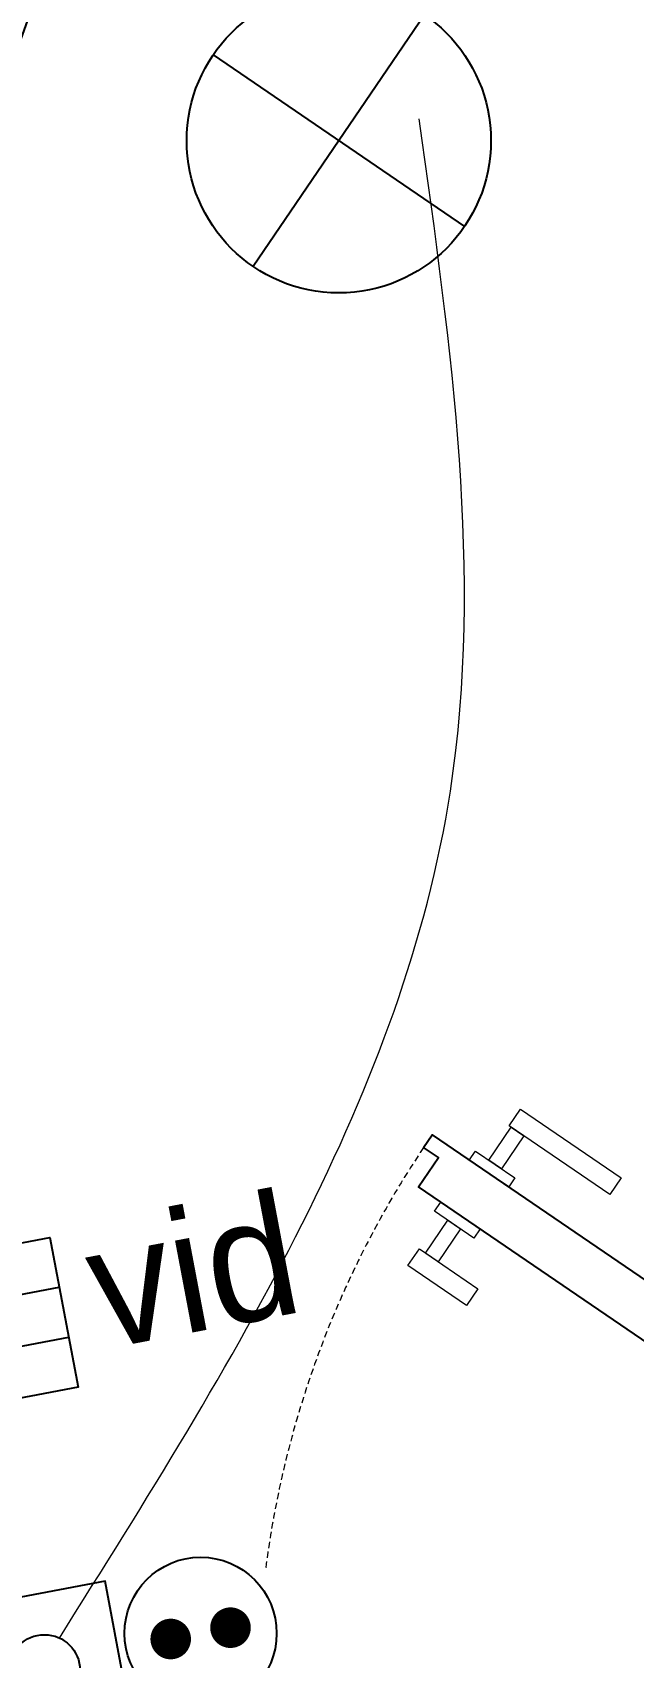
# Model space of a CAD drawing. Header units: centimetres. Extents: x 187368 to 251255, y -383447 to -322514.
# Drawn here: x 199699 to 200292, y -341069 to -339468 of the extents above; entities that cross this region are included whole.
import ezdxf

# ---------------------------------------------------------------- set-up
doc = ezdxf.new("R2010")
doc.units = ezdxf.units.CM
doc.linetypes.add('Style de ligne -16', pattern=[0.192476, 0.123031, -0.069444])
doc.layers.get('0').update_dxf_attribs({"color": 252})
doc.layers.add('prlm-ELEC-CFA', color=1, linetype='Continuous', lineweight=25)
doc.layers.add('prlm-ELEC-CFO', color=1, linetype='Continuous', lineweight=25)
doc.styles.add('Futura Book', font='')
doc.styles.add('prlm-elec-cfa', font='comic.ttf', dxfattribs={"height": 12})
doc.styles.get('Futura Book').set_extended_font_data('Futura Book')

# ---------------------------------------------------------------- blocks, each defined once
blk = doc.blocks.new('PORTE 83_204 SEMI OUVERTE')
at = {"linetype": 'Continuous', "flags": 128}
for points in [[(-42.01, 3.36), (29.59, 45.36), (31.61, 41.91), (-39.98, -0.09)], [(-45.5, 2.5), (-41.5, 2.5), (-41.5, -2.5), (-45.5, -2.5)], [(41.5, 2.5), (45.5, 2.5), (45.5, -2.5), (41.5, -2.5)]]:
    blk.add_lwpolyline(points, close=True, dxfattribs=at)
at = {"linetype": 'Continuous'}
blk.add_arc((-41.5, 2.5), 83.05, 0, 31.0831, dxfattribs=at)
at = {"insert": (-24.83, 6.74), "char_height": 7.552, "attachment_point": 1, "rotation": 30.3925, "line_spacing_factor": 0.962448, "style": 'Futura Book'}
blk.add_mtext('PP 83*204', dxfattribs=at)
blk = doc.blocks.new('Groupe-26-1')
at = {"xscale": -1, "rotation": 280.7182455412128}
blk.add_blockref('PORTE 83_204 SEMI OUVERTE', (13241.38, -45517.11), dxfattribs=at)
blk = doc.blocks.new('xi.PC')
at = {"color": 0, "lineweight": 5}
blk.add_wipeout([(-7.5, -7.5), (7.5, -7.5), (7.5, 7.5), (-7.5, 7.5)], dxfattribs=at).dxf.layer = 'prlm-ELEC-CFO'
at = {"layer": 'prlm-ELEC-CFO', "color": 0, "linetype": 'ByBlock', "lineweight": 5, "const_width": 2}
for points in [[(-4, 0, 1), (-2, 0, 1)], [(2, 0, 1), (4, 0, 1)]]:
    blk.add_lwpolyline(points, format="xyb", close=True, dxfattribs=at)
at = {"layer": 'prlm-ELEC-CFO', "color": 0, "linetype": 'ByBlock', "lineweight": -2}
blk.add_circle((0, 0), 7.5, dxfattribs=at)
blk = doc.blocks.new('xi.VID')
at = {"layer": 'prlm-ELEC-CFA', "color": 0, "linetype": 'ByBlock', "lineweight": -2, "flags": 128}
blk.add_lwpolyline([(-7.5, 7.5), (7.5, 7.5), (7.5, -7.5), (-7.5, -7.5)], close=True, dxfattribs=at)
at = {"layer": 'prlm-ELEC-CFA', "color": 0}
for points in [[(-7.5, 2.5), (7.5, 2.5)], [(-7.5, -2.5), (7.5, -2.5)]]:
    blk.add_lwpolyline(points, dxfattribs=at)
blk = doc.blocks.new('xi.BP')
at = {"layer": 'prlm-ELEC-CFO', "color": 0, "flags": 128}
blk.add_lwpolyline([(-7.5, -7.5), (7.5, -7.5), (7.5, 7.5), (-7.5, 7.5)], close=True, dxfattribs=at)
at = {"layer": 'prlm-ELEC-CFO', "color": 0}
blk.add_circle((0, 0), 3.5, dxfattribs=at)
blk = doc.blocks.new('xi.PTCE')
at = {"layer": 'prlm-ELEC-CFO', "color": 0}
for points in [[(-10.61, 10.61), (10.61, -10.61)], [(10.61, 10.61), (-10.61, -10.61)]]:
    blk.add_lwpolyline(points, dxfattribs=at)
at = {"layer": 'prlm-ELEC-CFO', "color": 0, "linetype": 'ByBlock'}
blk.add_circle((0, 0), 15, dxfattribs=at)

msp = doc.modelspace()

# ---------------------------------------------------------------- linework, layer by layer
at = {"linetype": 'Continuous', "lineweight": 18, "flags": 128}
for points in [[(200279.7, -340596.3), (200268.4, -340612.8), (200169.3, -340545.2), (200180.5, -340528.7)], [(200183.7, -340555.1), (200161.7, -340587.4), (200149.3, -340579), (200171.3, -340546.6)], [(200174.9, -340596.4), (200168.8, -340605.4), (200129.9, -340578.9), (200136.1, -340570)], [(200095.7, -340629.2), (200101.8, -340620.3), (200140.6, -340646.7), (200134.5, -340655.7)], [(200086.8, -340670.6), (200108.9, -340638.2), (200121.3, -340646.7), (200099.2, -340679)], [(200069.4, -340682.9), (200080.7, -340666.4), (200138.5, -340705.8), (200127.2, -340722.3)]]:
    msp.add_lwpolyline(points, close=True, dxfattribs=at)
at = {"linetype": 'Continuous', "flags": 128}
msp.add_lwpolyline([(200883.5, -341092.6), (200875.1, -341104.9), (200860.4, -341094.9), (200840.7, -341123.8), (200079.9, -340605.3), (200099.6, -340576.4), (200084.9, -340566.4), (200093.3, -340554)], close=True, dxfattribs=at)
at = {"linetype": 'Style de ligne -16', "lineweight": 18, "ltscale": 50.8}
msp.add_arc((200889.9, -341105.5), 968.8, 146.1908, 190.3037, dxfattribs=at)

# ---------------------------------------------------------------- block references
at = {"xscale": 10, "yscale": 10, "zscale": 10}
msp.add_blockref('Groupe-26-1', (66931.6, 115456.3), dxfattribs=at)
at = {"layer": 'prlm-ELEC-CFO', "xscale": 10, "yscale": 10, "zscale": 10, "rotation": 10.72360141139323}
msp.add_blockref('xi.PTCE', (200001.3, -339574.7), dxfattribs=at)

# ---------------------------------------------------------------- next in the draw order: block references
msp.add_blockref('xi.PC', (199865, -341045.1), dxfattribs=at)

# ---------------------------------------------------------------- next in the draw order: texts
at = {"layer": 'prlm-ELEC-CFA', "lineweight": 20, "insert": (199857.3, -340688.5), "char_height": 120, "attachment_point": 5, "rotation": 10.7236, "line_spacing_factor": 0.8, "style": 'prlm-elec-cfa', "bg_fill": 3, "box_fill_scale": 1.1, "bg_fill_color": 256, "bg_fill_transparency": 0}
msp.add_mtext('vid', dxfattribs=at)

# ---------------------------------------------------------------- next in the draw order: linework, layer by layer
at = {"layer": 'prlm-ELEC-CFO', "lineweight": 13}
msp.add_spline([(199725.7, -341049.7), (200111.3, -340215.5), (200080.5, -339553.3)], degree=3, dxfattribs=at)

# ---------------------------------------------------------------- next in the draw order: block references
at = {"layer": 'prlm-ELEC-CFA', "xscale": 10, "yscale": 10, "zscale": 10, "rotation": 10.72360141139323}
msp.add_blockref('xi.VID', (199656.6, -340742.7), dxfattribs=at)
at = {"layer": 'prlm-ELEC-CFO', "xscale": 10, "yscale": 10, "zscale": 10, "rotation": 10.72360141139323}
msp.add_blockref('xi.BP', (199711, -341081.4), dxfattribs=at)

doc.saveas('drawing.dxf')
